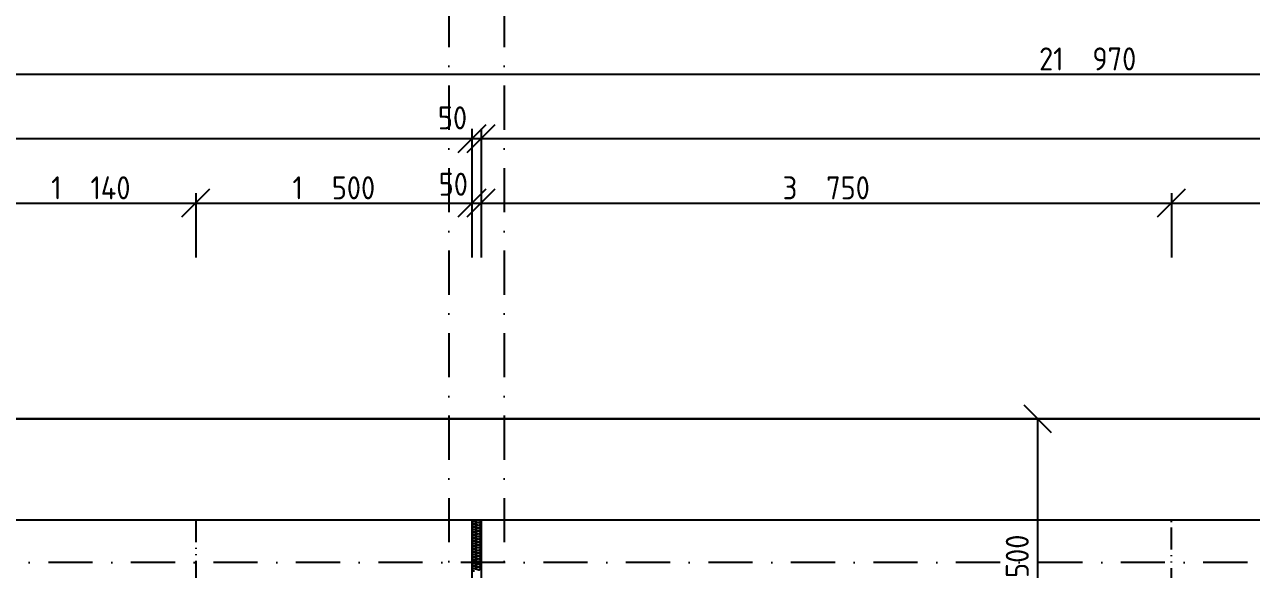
# Model space of a CAD drawing. Extents: x 4511820 to 5180432, y -1526536 to -944957.
# Drawn here: x 5004971 to 5011636, y -1485856 to -1482896 of the extents above; entities that cross this region are included whole.
import ezdxf

# ---------------------------------------------------------------- set-up
doc = ezdxf.new("R2010")
doc.units = 0
doc.header["$MEASUREMENT"] = 0
doc.linetypes.add('ACAD_ISO12W100', pattern=[22, 12, -3, 0.5, -3, 0.5, -3])
doc.linetypes.add('BODKOCIARKOVANA_3', pattern=[5.6, 3, -1.3, 0, -1.3])
doc.layers.get('0').update_dxf_attribs({"linetype": 'CONTINUOUS'})
doc.layers.get('Defpoints').update_dxf_attribs({"color": 61, "linetype": 'CONTINUOUS'})
for name, color, linetype in [('KÓTY', 4, 'CONTINUOUS'), ('MÚRY', 1, 'CONTINUOUS'), ('osi', 253, 'CONTINUOUS'), ('TENKÁ', 7, 'CONTINUOUS'), ('ŠRAFY', 82, 'CONTINUOUS')]:
    doc.layers.add(name, color=color, linetype=linetype)
doc.styles.add('STYLE1', font='isocp.shx')
doc.dimstyles.new('STANDARD-50', dxfattribs={"dimtxt": 125, "dimasz": 150, "dimexe": 10, "dimexo": 200, "dimgap": 20, "dimtad": 1, "dimdsep": 46, "dimlunit": 6, "dimtxsty": 'STYLE1', "dimblk1": 'OBLIQUE', "dimblk2": 'OBLIQUE', "dimsah": 1, "dimcen": 2.5, "dimse1": 1, "dimse2": 1, "dimadec": 0, "dimazin": 0, "dimtfac": 1, "dimtmove": 1, "dimatfit": 3, "dimldrblk": 'OBLIQUE', "dimfxl": 1, "dimtolj": 1, "dimtzin": 0, "dimarcsym": 0})

# ---------------------------------------------------------------- blocks, each defined once
blk = doc.blocks.new('_OBLIQUE')
at = {"color": 0, "linetype": 'ByBlock'}
blk.add_line((-0.5, -0.5), (0.5, 0.5), dxfattribs=at)
blk = doc.blocks.new('*D43234')
at = {"layer": 'Defpoints', "color": 0}
for p in [(5026541, -1481806), (4995051, -1483784.6), (5026541, -1483784.6)]:
    blk.add_point(p, dxfattribs=at)
at = {"layer": 'KÓTY', "color": 0, "lineweight": -2}
blk.add_line((4995051, -1481806), (5026541, -1481806), dxfattribs=at)
at = {"layer": 'KÓTY', "color": 0, "linetype": 'ByBlock', "lineweight": -2, "xscale": 150, "yscale": 150, "zscale": 150, "rotation": 180}
blk.add_blockref('_OBLIQUE', (4995051, -1481806), dxfattribs=at)
at = {"layer": 'KÓTY', "color": 0, "linetype": 'ByBlock', "lineweight": -2, "xscale": 150, "yscale": 150, "zscale": 150}
blk.add_blockref('_OBLIQUE', (5026541, -1481806), dxfattribs=at)
at = {"layer": 'KÓTY', "color": 0, "insert": (5010796, -1481723.5), "char_height": 125, "attachment_point": 5, "style": 'STYLE1'}
blk.add_mtext('\\A1;31ﾠ490', dxfattribs=at)
blk = doc.blocks.new('*D43524')
at = {"layer": 'Defpoints', "color": 0}
for p in [(5007401, -1483515.5), (5000461, -1485668), (5007401, -1485668)]:
    blk.add_point(p, dxfattribs=at)
at = {"layer": 'KÓTY', "color": 0, "lineweight": -2}
blk.add_line((5000461, -1483515.5), (5007401, -1483515.5), dxfattribs=at)
at = {"layer": 'KÓTY', "color": 0, "linetype": 'ByBlock', "lineweight": -2, "xscale": 150, "yscale": 150, "zscale": 150, "rotation": 180}
blk.add_blockref('_OBLIQUE', (5000461, -1483515.5), dxfattribs=at)
at = {"layer": 'KÓTY', "color": 0, "linetype": 'ByBlock', "lineweight": -2, "xscale": 150, "yscale": 150, "zscale": 150}
blk.add_blockref('_OBLIQUE', (5007401, -1483515.5), dxfattribs=at)
at = {"layer": 'KÓTY', "color": 0, "insert": (5003931, -1483433), "char_height": 125, "attachment_point": 5, "style": 'STYLE1'}
blk.add_mtext('\\A1;6ﾠ940', dxfattribs=at)
blk = doc.blocks.new('*D43527')
at = {"layer": 'Defpoints', "color": 0}
for p in [(5021731, -1483165.5), (4999761, -1485118), (5021731, -1485118)]:
    blk.add_point(p, dxfattribs=at)
at = {"layer": 'KÓTY', "color": 0, "lineweight": -2}
blk.add_line((4999761, -1483165.5), (5021731, -1483165.5), dxfattribs=at)
at = {"layer": 'KÓTY', "color": 0, "linetype": 'ByBlock', "lineweight": -2, "xscale": 150, "yscale": 150, "zscale": 150, "rotation": 180}
blk.add_blockref('_OBLIQUE', (4999761, -1483165.5), dxfattribs=at)
at = {"layer": 'KÓTY', "color": 0, "linetype": 'ByBlock', "lineweight": -2, "xscale": 150, "yscale": 150, "zscale": 150}
blk.add_blockref('_OBLIQUE', (5021731, -1483165.5), dxfattribs=at)
at = {"layer": 'KÓTY', "color": 0, "insert": (5010746, -1483083), "char_height": 125, "attachment_point": 5, "style": 'STYLE1'}
blk.add_mtext('\\A1;21ﾠ970', dxfattribs=at)
blk = doc.blocks.new('*D43529')
at = {"layer": 'Defpoints', "color": 0}
for p in [(5007451, -1483515.5), (5007401, -1485668), (5007451, -1485668)]:
    blk.add_point(p, dxfattribs=at)
at = {"layer": 'KÓTY', "color": 0, "lineweight": -2}
blk.add_line((5007401, -1483515.5), (5007451, -1483515.5), dxfattribs=at)
at = {"layer": 'KÓTY', "color": 0, "linetype": 'ByBlock', "lineweight": -2, "xscale": 150, "yscale": 150, "zscale": 150, "rotation": 180}
blk.add_blockref('_OBLIQUE', (5007401, -1483515.5), dxfattribs=at)
at = {"layer": 'KÓTY', "color": 0, "linetype": 'ByBlock', "lineweight": -2, "xscale": 150, "yscale": 150, "zscale": 150}
blk.add_blockref('_OBLIQUE', (5007451, -1483515.5), dxfattribs=at)
at = {"layer": 'KÓTY', "color": 0, "insert": (5007295.5, -1483403), "char_height": 125, "attachment_point": 5, "style": 'STYLE1'}
blk.add_mtext('\\A1;50', dxfattribs=at)
blk = doc.blocks.new('*D43530')
at = {"layer": 'Defpoints', "color": 0}
for p in [(5027241, -1483515.5), (5007451, -1485668), (5027241, -1485668)]:
    blk.add_point(p, dxfattribs=at)
at = {"layer": 'KÓTY', "color": 0, "lineweight": -2}
blk.add_line((5007451, -1483515.5), (5027241, -1483515.5), dxfattribs=at)
at = {"layer": 'KÓTY', "color": 0, "linetype": 'ByBlock', "lineweight": -2, "xscale": 150, "yscale": 150, "zscale": 150, "rotation": 180}
blk.add_blockref('_OBLIQUE', (5007451, -1483515.5), dxfattribs=at)
at = {"layer": 'KÓTY', "color": 0, "linetype": 'ByBlock', "lineweight": -2, "xscale": 150, "yscale": 150, "zscale": 150}
blk.add_blockref('_OBLIQUE', (5027241, -1483515.5), dxfattribs=at)
at = {"layer": 'KÓTY', "color": 0, "insert": (5017346, -1483433), "char_height": 125, "attachment_point": 5, "style": 'STYLE1'}
blk.add_mtext('\\A1;19ﾠ790', dxfattribs=at)
blk = doc.blocks.new('*D43539')
at = {"layer": 'Defpoints', "color": 0}
for p in [(5005901, -1483865.5), (5004761, -1485668), (5005901, -1485668)]:
    blk.add_point(p, dxfattribs=at)
at = {"layer": 'KÓTY', "color": 0, "lineweight": -2}
blk.add_line((5004761, -1483865.5), (5005901, -1483865.5), dxfattribs=at)
at = {"layer": 'KÓTY', "color": 0, "linetype": 'ByBlock', "lineweight": -2, "xscale": 150, "yscale": 150, "zscale": 150, "rotation": 180}
blk.add_blockref('_OBLIQUE', (5004761, -1483865.5), dxfattribs=at)
at = {"layer": 'KÓTY', "color": 0, "linetype": 'ByBlock', "lineweight": -2, "xscale": 150, "yscale": 150, "zscale": 150}
blk.add_blockref('_OBLIQUE', (5005901, -1483865.5), dxfattribs=at)
at = {"layer": 'KÓTY', "color": 0, "insert": (5005331, -1483783), "char_height": 125, "attachment_point": 5, "style": 'STYLE1'}
blk.add_mtext('\\A1;1ﾠ140', dxfattribs=at)
blk = doc.blocks.new('*D43540')
at = {"layer": 'Defpoints', "color": 0}
for p in [(5007401, -1483865.5), (5005901, -1485668), (5007401, -1485668)]:
    blk.add_point(p, dxfattribs=at)
at = {"layer": 'KÓTY', "color": 0, "lineweight": -2}
blk.add_line((5005901, -1483865.5), (5007401, -1483865.5), dxfattribs=at)
at = {"layer": 'KÓTY', "color": 0, "linetype": 'ByBlock', "lineweight": -2, "xscale": 150, "yscale": 150, "zscale": 150, "rotation": 180}
blk.add_blockref('_OBLIQUE', (5005901, -1483865.5), dxfattribs=at)
at = {"layer": 'KÓTY', "color": 0, "linetype": 'ByBlock', "lineweight": -2, "xscale": 150, "yscale": 150, "zscale": 150}
blk.add_blockref('_OBLIQUE', (5007401, -1483865.5), dxfattribs=at)
at = {"layer": 'KÓTY', "color": 0, "insert": (5006651, -1483783), "char_height": 125, "attachment_point": 5, "style": 'STYLE1'}
blk.add_mtext('\\A1;1ﾠ500', dxfattribs=at)
blk = doc.blocks.new('*D43541')
at = {"layer": 'Defpoints', "color": 0}
for p in [(5007451, -1483865.5), (5007401, -1485668), (5007451, -1485668)]:
    blk.add_point(p, dxfattribs=at)
at = {"layer": 'KÓTY', "color": 0, "lineweight": -2}
blk.add_line((5007401, -1483865.5), (5007451, -1483865.5), dxfattribs=at)
at = {"layer": 'KÓTY', "color": 0, "linetype": 'ByBlock', "lineweight": -2, "xscale": 150, "yscale": 150, "zscale": 150, "rotation": 180}
blk.add_blockref('_OBLIQUE', (5007401, -1483865.5), dxfattribs=at)
at = {"layer": 'KÓTY', "color": 0, "linetype": 'ByBlock', "lineweight": -2, "xscale": 150, "yscale": 150, "zscale": 150}
blk.add_blockref('_OBLIQUE', (5007451, -1483865.5), dxfattribs=at)
at = {"layer": 'KÓTY', "color": 0, "insert": (5007300, -1483763.5), "char_height": 125, "attachment_point": 5, "style": 'STYLE1'}
blk.add_mtext('\\A1;50', dxfattribs=at)
blk = doc.blocks.new('*D43542')
at = {"layer": 'Defpoints', "color": 0}
for p in [(5011201, -1483865.5), (5007451, -1485668), (5011201, -1485668)]:
    blk.add_point(p, dxfattribs=at)
at = {"layer": 'KÓTY', "color": 0, "lineweight": -2}
blk.add_line((5007451, -1483865.5), (5011201, -1483865.5), dxfattribs=at)
at = {"layer": 'KÓTY', "color": 0, "linetype": 'ByBlock', "lineweight": -2, "xscale": 150, "yscale": 150, "zscale": 150, "rotation": 180}
blk.add_blockref('_OBLIQUE', (5007451, -1483865.5), dxfattribs=at)
at = {"layer": 'KÓTY', "color": 0, "linetype": 'ByBlock', "lineweight": -2, "xscale": 150, "yscale": 150, "zscale": 150}
blk.add_blockref('_OBLIQUE', (5011201, -1483865.5), dxfattribs=at)
at = {"layer": 'KÓTY', "color": 0, "insert": (5009326, -1483783), "char_height": 125, "attachment_point": 5, "style": 'STYLE1'}
blk.add_mtext('\\A1;3ﾠ750', dxfattribs=at)
blk = doc.blocks.new('*D43543')
at = {"layer": 'Defpoints', "color": 0}
for p in [(5013201, -1483865.5), (5011201, -1485668), (5013201, -1485668)]:
    blk.add_point(p, dxfattribs=at)
at = {"layer": 'KÓTY', "color": 0, "lineweight": -2}
blk.add_line((5011201, -1483865.5), (5013201, -1483865.5), dxfattribs=at)
at = {"layer": 'KÓTY', "color": 0, "linetype": 'ByBlock', "lineweight": -2, "xscale": 150, "yscale": 150, "zscale": 150, "rotation": 180}
blk.add_blockref('_OBLIQUE', (5011201, -1483865.5), dxfattribs=at)
at = {"layer": 'KÓTY', "color": 0, "linetype": 'ByBlock', "lineweight": -2, "xscale": 150, "yscale": 150, "zscale": 150}
blk.add_blockref('_OBLIQUE', (5013201, -1483865.5), dxfattribs=at)
at = {"layer": 'KÓTY', "color": 0, "insert": (5012201, -1483783), "char_height": 125, "attachment_point": 5, "style": 'STYLE1'}
blk.add_mtext('\\A1;2ﾠ000', dxfattribs=at)
blk = doc.blocks.new('*D43673')
at = {"layer": 'Defpoints', "color": 0}
for p in [(5008176, -1485038), (5010475, -1485038), (5008176, -1486538)]:
    blk.add_point(p, dxfattribs=at)
at = {"layer": 'KÓTY', "color": 0, "lineweight": -2}
blk.add_line((5010475, -1486538), (5010475, -1485038), dxfattribs=at)
at = {"layer": 'KÓTY', "color": 0, "linetype": 'ByBlock', "lineweight": -2, "xscale": 150, "yscale": 150, "zscale": 150}
for p, rotation in [((5010475, -1485038), 90), ((5010475, -1486538), 270)]:
    blk.add_blockref('_OBLIQUE', p, dxfattribs=dict(at, rotation=rotation))
at = {"layer": 'KÓTY', "color": 0, "insert": (5010363.5, -1485890.5), "char_height": 125, "attachment_point": 5, "rotation": 90, "style": 'STYLE1'}
blk.add_mtext('\\A1;1ﾠ500', dxfattribs=at)

msp = doc.modelspace()

# ---------------------------------------------------------------- linework, layer by layer
at = {"layer": 'KÓTY'}
for p, q in [((5007401, -1483462.097), (5007401, -1483812.097)), ((5007401, -1483462.097), (5007401, -1483812.097)), ((5007451, -1483462.097), (5007451, -1483812.097)), ((5007451, -1483462.097), (5007451, -1483812.097)), ((5005901, -1483812.097), (5005901, -1484162.097)), ((5005901, -1483812.097), (5005901, -1484162.097)), ((5007401, -1483812.097), (5007401, -1484162.097)), ((5007401, -1483812.097), (5007401, -1484162.097)), ((5007451, -1483812.097), (5007451, -1484162.097)), ((5007451, -1483812.097), (5007451, -1484162.097)), ((5011201, -1483812.097), (5011201, -1484162.097)), ((5011201, -1483812.097), (5011201, -1484162.097))]:
    msp.add_line(p, q, dxfattribs=at)
at = {"layer": 'MÚRY', "linetype": 'Continuous', "lineweight": 30}
msp.add_line((5021731, -1485038), (4999761, -1485038), dxfattribs=at)
at = {"layer": 'osi', "linetype": 'BODKOCIARKOVANA_3', "ltscale": 80}
for p, q in [((5007276, -1463510.809), (5007276, -1502135.094)), ((5007576, -1463510.809), (5007576, -1502135.094)), ((5043429.122, -1485818), (4978440.258, -1485818))]:
    msp.add_line(p, q, dxfattribs=at)
at = {"layer": 'TENKÁ'}
for p, q in [((5027241, -1485588), (4994251, -1485588)), ((5007401, -1485588), (5007401, -1499268)), ((5007451, -1485588), (5007451, -1499268))]:
    msp.add_line(p, q, dxfattribs=at)
at = {"layer": 'TENKÁ', "color": 40, "linetype": 'ACAD_ISO12W100', "ltscale": 10}
for p, q in [((5005901, -1485588), (5005901, -1485968)), ((5011201, -1485968), (5011201, -1485588))]:
    msp.add_line(p, q, dxfattribs=at)
at = {"layer": 'ŠRAFY'}
for points in [[(5007447.999, -1485804.914, 0.50326334), (5007438.363, -1485797.55), (5007414.146, -1485804.512, -1.32801381), (5007414.146, -1485790), (5007438.363, -1485796.962, 1.32801381), (5007438.363, -1485782.449), (5007414.146, -1485789.412, -1.32801381), (5007414.146, -1485774.899), (5007438.363, -1485781.861, 1.32801381), (5007438.363, -1485767.348), (5007414.146, -1485774.311, -1.32801381), (5007414.146, -1485759.798), (5007438.363, -1485766.76, 1.32801381), (5007438.363, -1485752.248), (5007414.146, -1485759.21, -1.32801381), (5007414.146, -1485744.697), (5007438.363, -1485751.66, 1.32801381), (5007438.363, -1485737.147), (5007414.146, -1485744.109, -1.32801381), (5007414.146, -1485729.596), (5007438.363, -1485736.559, 1.32801381), (5007438.363, -1485722.046), (5007414.146, -1485729.008, -1.32801381), (5007414.146, -1485714.496), (5007438.363, -1485721.458, 1.32801381), (5007438.363, -1485706.945), (5007414.146, -1485713.908, -1.32801381), (5007414.146, -1485699.395), (5007438.363, -1485706.357, 1.32801381), (5007438.363, -1485691.844), (5007414.146, -1485698.807, -1.32801381), (5007414.146, -1485684.294), (5007438.363, -1485691.256, 1.32801381), (5007438.363, -1485676.744), (5007414.146, -1485683.706, -1.32801381), (5007414.146, -1485669.193), (5007438.363, -1485676.156, 1.32801381), (5007438.363, -1485661.643), (5007414.146, -1485668.605, -1.32801381), (5007414.146, -1485654.092), (5007438.363, -1485661.055, 1.32801381), (5007438.363, -1485646.542), (5007414.146, -1485653.504, -1.32801381), (5007414.146, -1485638.992), (5007438.363, -1485645.954, 1.32801381), (5007438.363, -1485631.441), (5007414.146, -1485638.404, -1.32801381), (5007414.146, -1485623.891), (5007438.363, -1485630.853, 1.32801381), (5007438.363, -1485616.34), (5007414.146, -1485623.303, -1.32801381), (5007414.146, -1485608.79), (5007438.363, -1485615.752, 1.32801381), (5007438.363, -1485601.24), (5007414.146, -1485608.202, -1.32801381), (5007414.146, -1485593.689), (5007438.363, -1485600.652, 0.71622723), (5007446.526, -1485588.914, 0.71622723)], [(5007414.146, -1485864.916, -1.32801381), (5007414.146, -1485850.403), (5007438.363, -1485857.365, 1.32801381), (5007438.363, -1485842.852), (5007414.146, -1485849.815, -1.32801381), (5007414.146, -1485835.302), (5007438.363, -1485842.264, 1.32801381), (5007438.363, -1485827.752), (5007414.146, -1485834.714, -1.32801381), (5007414.146, -1485820.201), (5007438.363, -1485827.164, 1.32801381), (5007438.363, -1485812.651), (5007414.146, -1485819.613, -1.32801381), (5007414.146, -1485805.1), (5007438.363, -1485812.063, 0.71622723), (5007446.526, -1485800.325, 0.71622723)]]:
    msp.add_lwpolyline(points, format="xyb", dxfattribs=at).dxf.unprotected_set("ltscale", 0)

# ---------------------------------------------------------------- dimensions: what is measured, and where the dimension line sits
at = {"layer": 'KÓTY'}
for base, p1, p2, picture, middle in [((5026541, -1481806), (4995051, -1483784.596), (5026541, -1483784.596), '*D43234', (5010796, -1481723.457)), ((5021731, -1483165.5), (4999761, -1485118), (5021731, -1485118), '*D43527', (5010746, -1483082.957)), ((5007401, -1483515.5), (5000461, -1485668), (5007401, -1485668), '*D43524', (5003931, -1483432.957)), ((5027241, -1483515.5), (5007451, -1485668), (5027241, -1485668), '*D43530', (5017346, -1483432.957)), ((5005901, -1483865.5), (5004761, -1485668), (5005901, -1485668), '*D43539', (5005331, -1483782.957)), ((5007401, -1483865.5), (5005901, -1485668), (5007401, -1485668), '*D43540', (5006651, -1483782.957)), ((5011201, -1483865.5), (5007451, -1485668), (5011201, -1485668), '*D43542', (5009326, -1483782.957)), ((5013201, -1483865.5), (5011201, -1485668), (5013201, -1485668), '*D43543', (5012201, -1483782.957))]:
    dim = msp.add_linear_dim(base=base, p1=p1, p2=p2, dimstyle='STANDARD-50', override={"dimtxsty": 'STYLE1', "dimldrblk": 'OBLIQUE'}, dxfattribs=at)
    dim.commit()
    dim.dimension.update_dxf_attribs({"geometry": picture, "text_midpoint": middle})
for base, picture, middle in [((5007451, -1483515.5), '*D43529', (5007295.5, -1483485.5)), ((5007451, -1483865.5), '*D43541', (5007300, -1483846))]:
    dim = msp.add_linear_dim(base=base, p1=(5007401, -1485668), p2=(5007451, -1485668), dimstyle='STANDARD-50', override={"dimtxsty": 'STYLE1', "dimldrblk": 'OBLIQUE'}, dxfattribs=at)
    dim.commit()
    dim.dimension.update_dxf_attribs({"geometry": picture, "text_midpoint": middle, "dimtype": 160})
dim = msp.add_linear_dim(base=(5010475, -1485038), p1=(5008176, -1486538), p2=(5008176, -1485038), angle=90, dimstyle='STANDARD-50', override={"dimtxsty": 'STYLE1', "dimldrblk": 'OBLIQUE'}, dxfattribs=at)
dim.commit()
dim.dimension.update_dxf_attribs({"geometry": '*D43673', "text_midpoint": (5010446, -1485890.5), "dimtype": 160})

doc.saveas('drawing.dxf')
